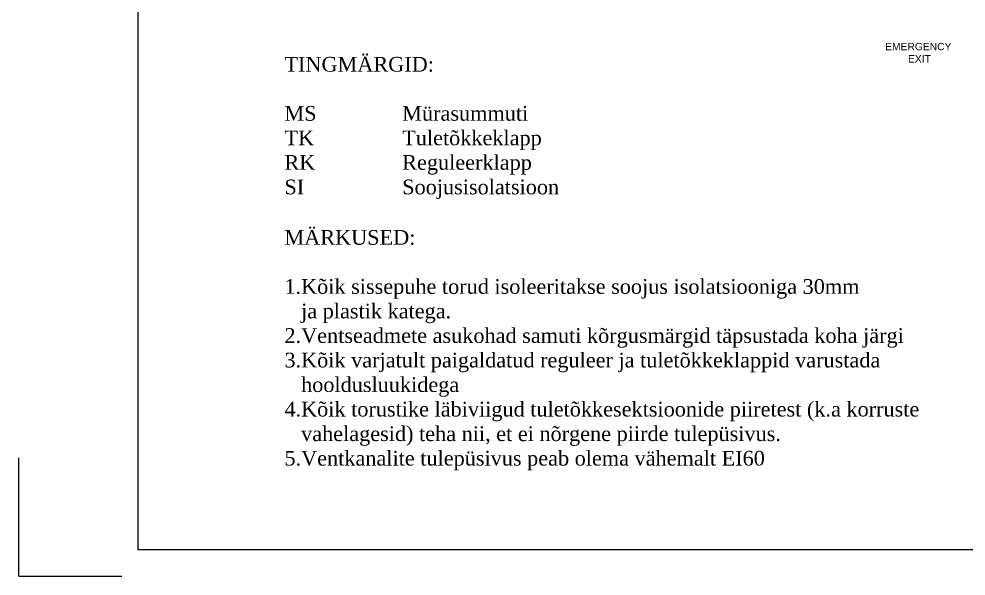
# Model space of a CAD drawing. Header units: millimetres. Extents: x 64632 to 106632, y -11124 to 18576.
# Drawn here: x 64632 to 83931, y -11124 to 232 of the extents above; entities that cross this region are included whole.
import ezdxf

# ---------------------------------------------------------------- set-up
doc = ezdxf.new("R2010")
doc.units = ezdxf.units.MM
for name, color, linetype in [('0_RAAM', 250, 'Continuous'), ('Torud SP', 5, 'Continuous'), ('Xref', 7, 'Continuous')]:
    doc.layers.add(name, color=color, linetype=linetype)
doc.styles.add('ROMANS', font='arial.ttf')

msp = doc.modelspace()

# ---------------------------------------------------------------- linework, layer by layer
at = {"layer": '0_RAAM', "color": 7, "ltscale": 3}
for p in [(67053, 18057), (105921, -10590)]:
    msp.add_line(p, (67053, -10590), dxfattribs=at)
at = {"layer": 'Defpoints', "color": 1, "linetype": 'ByBlock', "ltscale": 40}
for q in [(64632, -8714), (66731, -11124)]:
    msp.add_line((64632, -11124), q, dxfattribs=at)

# ---------------------------------------------------------------- texts
at = {"layer": 'Torud SP', "linetype": 'Continuous', "lineweight": -3, "char_height": 300, "attachment_point": 1}
for s, insert, width in [('{\\fTimes New Roman|b0|i0|c0|p18;\\C7;TINGM\\fTimes New Roman|b0|i0|c186|p18;Ä\\fTimes New Roman|b0|i0|c0|p18;RGID\\fTimes New Roman|b0|i0|c186|p18;:\\P\\PMS^I^IMürasummuti\\PTK^I^ITuletõkkeklapp\\PRK^I^IReguleerklapp\\fTimes New Roman|b0|i0|c0|p18;\\PSI^I^ISoojusisolatsioon}', (70042, -542), 8612.4), ('{\\fTimes New Roman|b0|i0|c186|p18;\\C7;MÄRKUSED:\\P\\P1.Kõik sissepuhe torud isoleeritakse soojus isolatsiooniga 30mm \\P   ja plastik katega.\\P2.Ventseadmete asukohad samuti kõrgusmärgid täpsustada koha järgi\\P3.Kõik varjatult paigaldatud reguleer ja tuletõkkeklappid varustada\\P   hooldusluukidega\\P4.Kõik torustike läbiviigud tuletõkkesektsioonide piiretest (k.a korruste\\P   vahelagesid) teha nii, et ei nõrgene piirde tulepüsivus.\\P5.Ventkanalite tulepüsivus peab olema vähemalt EI60}', (70042, -4071), 14189.58)]:
    msp.add_mtext(s, dxfattribs=dict(at, insert=insert, width=width))
at = {"layer": 'Xref', "insert": (82283, -256), "char_height": 150, "width": 1963.56, "attachment_point": 1, "style": 'ROMANS'}
msp.add_mtext('EMERGENCY\\P        EXIT', dxfattribs=at)

doc.saveas('drawing.dxf')
